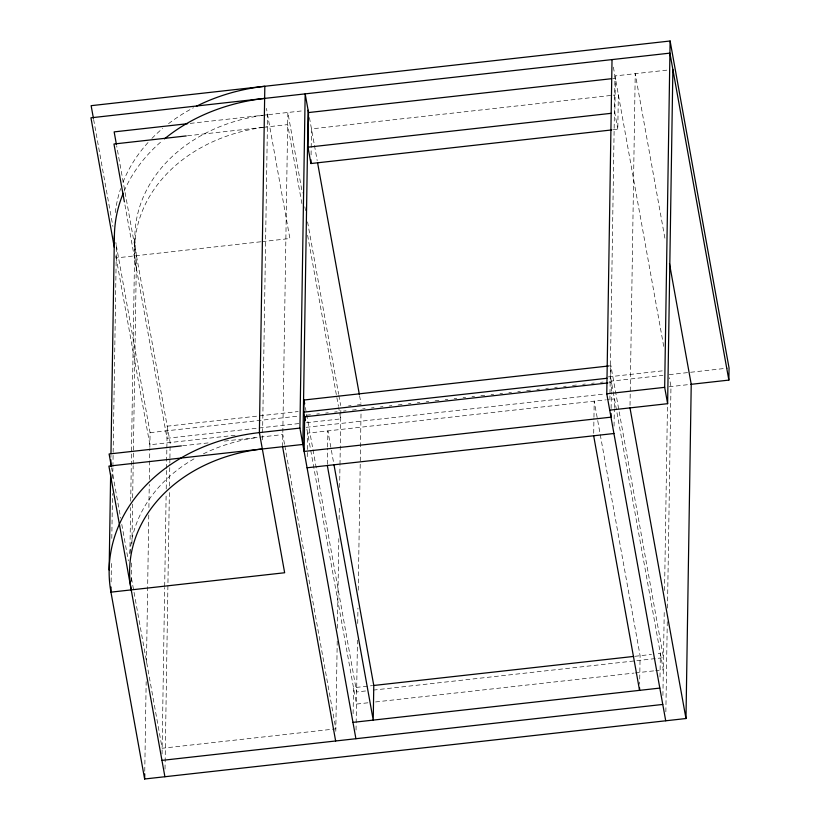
<?xml version="1.0" encoding="UTF-8"?>
<svg xmlns="http://www.w3.org/2000/svg" width="820" height="820" viewBox="0 0 820 820"><rect width="100%" height="100%" fill="white"/><g stroke="black" fill="none" stroke-linecap="round" stroke-linejoin="round"><path stroke-width="0.61" stroke-dasharray="4.1 3.07" d="M110.915 457.304L110.956 454.741M111.12 581.913L111.438 561.423M111.797 538.371L112.504 493.548M112.75 478.183L112.904 467.943M112.924 466.662L116.399 245.815A175.531 141.46 0.9 0 1 115.845 242.505M129.878 553.664L130.605 507.57M130.708 501.163L134.869 236.098M131.354 581.4L131.641 563.002M131.948 543.793L132.573 504.095M132.666 497.689L133.168 465.678M133.188 464.397L136.468 255.676A155.052 124.958 0.9 0 1 267.587 114.749L262.431 442.902M144.761 771.312L146.165 681.676M146.472 662.468L148.799 513.935M148.902 507.529L149.26 484.476M149.342 479.362L149.824 448.622M149.845 447.341L150.08 432.663L115.845 242.761M162.052 753.98L164.666 587.52M164.687 586.239L166.142 494.04M166.214 488.915L166.522 469.706M166.542 468.425L166.839 449.216M166.86 447.935L167.208 426.174L298.131 411.548M165.025 769.057L169.391 491.18M169.463 486.055L169.812 464.284M169.832 463.003L169.894 459.169M169.914 457.888L170.15 442.523L116.655 145.724M282.603 446.695L287.851 112.483L302.354 192.966M311.077 154.877L311.169 148.697M311.19 147.457L311.487 128.904L611.976 95.335M307.254 456.658L307.623 433.155L605.611 399.873M327.354 464.294L327.611 448.212M327.631 446.972L327.887 430.889L333.791 463.659M335.8 731.286L337.215 641.107M337.42 628.294L338.824 538.658M339.131 519.449L339.326 506.647M339.634 487.439L339.972 465.668M339.992 464.386L340.843 410.4M353.102 713.707L353.512 687.734L372.608 685.602M356.044 730.056L357.458 640.123M357.725 623.477L357.961 608.102M358.248 590.174L361.077 409.621M593.711 433.298L593.936 418.456M593.957 417.226L594.213 401.144L640.102 655.723L639.651 684.167M609.885 399.914L609.967 394.789M609.988 393.508L614.969 75.942L667.839 70.038M608.327 366.017L610.88 365.74L610.685 377.856L663.308 669.807L655.672 670.657M611.115 408.503L611.371 392.421M611.392 391.191L611.525 382.53L608.983 382.817M612.704 129.826L617.798 129.252L618.341 94.628L613.247 95.192M614.047 426.092L614.323 408.77M614.344 407.54L614.477 398.879L606.831 399.729M630.026 405.336L635.233 73.677L665.163 239.686M659.997 676.961L660.366 653.458L656.543 653.878M662.909 695.473L664.261 609.68M664.559 590.472L667.48 404.793M665.861 711.822L667.285 620.904M667.49 608.102L670.965 386.568L669.376 377.764M190.23 123.389L303.051 110.782M612.847 78.556L615.389 78.279L614.846 112.904L617.798 129.252M187.503 135.792L262.308 127.438M263.568 127.295L287.656 124.609L302.395 206.353M260.739 241.787L116.204 257.931A175.531 141.46 0.9 0 1 115.497 253.523M262.01 241.644L289.901 238.528L266.438 108.404M348.5 405.92L351.032 405.633M357.366 404.926L361.159 404.506M608.276 376.892L662.929 370.794M150.08 432.663L297.68 416.17M306.588 415.176L310.411 414.746M316.776 414.038L319.318 413.751M325.683 413.044L328.226 412.757M334.591 412.05L337.133 411.763M343.498 411.056L346.04 410.769M352.405 410.061L356.218 409.631M362.583 408.924L365.125 408.637M371.491 407.929L374.033 407.642M380.398 406.935L382.94 406.648M389.305 405.941L391.847 405.654M398.212 404.936L402.025 404.516M408.391 403.809L410.933 403.522M417.298 402.804L419.84 402.528M426.205 401.81L428.747 401.533M435.112 400.816L438.925 400.396M445.291 399.678L447.833 399.401M454.198 398.684L456.74 398.407M463.105 397.69L465.647 397.403M472.012 396.695L474.554 396.408M480.92 395.701L484.743 395.271M491.098 394.563L493.65 394.276M500.005 393.569L502.557 393.282M508.912 392.575L511.465 392.288M517.82 391.581L520.372 391.294M526.727 390.586L530.55 390.156M536.905 389.449L539.457 389.162M545.812 388.454L548.365 388.167M554.72 387.46L557.272 387.173M563.627 386.466L566.179 386.179M572.534 385.461L576.357 385.041M582.723 384.334L585.265 384.047M591.63 383.329L594.172 383.053M600.537 382.335L603.079 382.058M609.444 381.341L662.888 375.375M669.243 374.658L727.781 368.129M298.869 423.561L167.013 438.29L124.619 203.114M306.475 422.71L340.71 418.887L338.67 407.571M235.145 435.256L149.886 444.778L115.886 256.137M306.157 427.322L604.873 393.959M669.058 386.784L691.229 384.303M182.635 445.762L210.525 442.646M224.475 441.088L258.7 437.265M259.971 437.132L282.787 434.579L284.601 444.635M634.895 656.297L651.5 654.442M365.556 690.973L356.649 691.967L306.516 413.854M373.202 690.112L663.503 657.681L610.88 365.74M367.913 702.801L356.454 704.083L306.485 426.871M375.55 701.951L634.024 673.076M635.305 672.933L654.401 670.801M613.38 67.137L664.169 348.838M309.437 117.588L314.234 144.176M314.46 145.437L317.186 160.525M359.57 395.701L360.933 403.245M304.856 206.804L305.532 210.576M307.572 221.892L338.629 394.194M338.855 395.445L340.669 405.51M307.613 235.278L338.445 406.31M305.378 407.571L306.29 412.603M284.827 445.895L335.841 728.857L162.145 748.26L131.087 575.968M93.634 119.515L112.904 226.412M111.592 467.82L120.663 518.117M121.79 524.41L128.371 560.88M136.284 267.791A155.052 124.958 0.9 0 1 267.392 126.864M130.011 553.285A155.052 124.958 0.9 0 1 195.303 458.113M203.432 453.829A155.052 124.958 0.9 0 1 256.516 437.613M124.117 191.152A175.531 141.46 0.9 0 1 162.534 140.497M115.302 212.564A175.531 141.46 0.9 0 1 120.653 188.559M123 182.183A175.531 141.46 0.9 0 1 149.404 141.04M151.925 138.406A175.531 141.46 0.9 0 1 162.719 128.371M168.551 123.676A175.531 141.46 0.9 0 1 193.469 107.768"/><path stroke-width="1.23" d="M109.142 569.992L110.649 473.95M110.772 466.272L110.874 459.866M110.977 453.46L114.39 235.77M111.038 587.028L110.956 592.153L144.638 779L685.981 718.525L691.229 384.303L669.468 263.579M144.638 779L144.72 773.875M355.911 738.717L299.915 428.091L305.163 93.869L308.566 112.729M308.115 110.218L302.867 444.44L108.906 466.108L164.902 776.735M305.347 420.578L303.83 412.142L304.015 400.016L608.327 366.017M611.433 129.97L310.934 163.539L307.992 147.19L308.535 112.555L611.576 78.7M310.934 163.539L310.995 159.828M665.717 720.79L606.769 393.805L612.027 59.593M611.043 413.454L610.982 417.165L304.128 451.441L304.671 416.806L607.712 382.96M639.6 687.877L639.559 690.358L593.67 435.779M609.721 410.154L667.623 403.686L664.671 387.337L670.114 41L91.133 105.677L93.408 118.254M667.623 403.686L672.871 69.474M690.686 384.365L728.867 380.101L729.052 367.985L670.114 41M187.688 123.676L114.154 131.887L116.419 144.463M186.232 135.935L113.97 144.012L124.394 201.863M307.992 147.19L611.033 113.334M303.83 412.142L606.861 378.286M299.915 428.091L259.386 432.611A175.531 141.46 0.9 0 0 110.956 592.153L284.653 572.749L259.386 432.611L264.829 86.274A175.531 141.46 0.9 0 0 196.369 106.282M606.769 393.805L664.671 387.337M181.363 445.906L109.101 453.983L111.366 466.559M307.069 467.789L613.934 433.513M373.879 685.458L633.624 656.441M352.969 722.369L659.823 688.093M161.95 760.386L662.765 704.441M728.867 380.101L669.919 53.126L90.948 117.803L114.298 247.332M629.986 407.888L685.981 718.525M317.637 163.036L359.344 394.44M334.017 464.919L373.776 685.469L373.233 720.103L327.334 465.524M304.015 400.016L304.702 403.788M282.603 446.695L335.646 740.983M131.22 589.887A155.052 124.958 0.9 0 1 262.338 448.96M114.39 239.112A175.531 141.46 0.9 0 1 123.236 193.253M164.441 138.908A175.531 141.46 0.9 0 1 264.635 98.4"/></g></svg>
